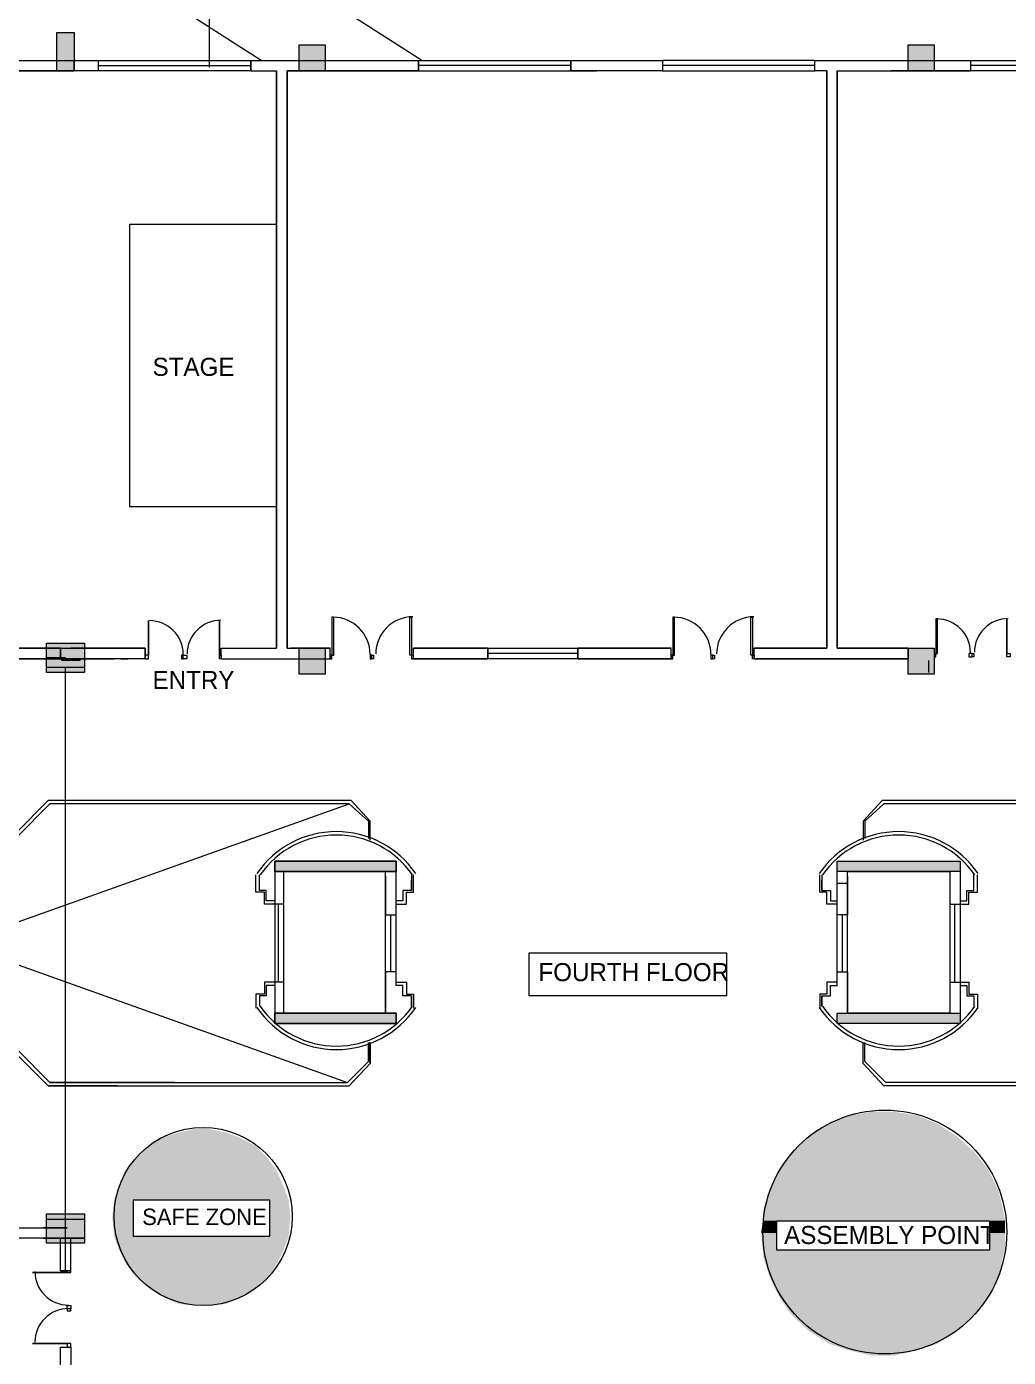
# Model space of a CAD drawing. Header units: inches. Extents: x 1969 to 240164, y 1364 to 46451.
# Drawn here: x 23333 to 25267, y 19109 to 21732 of the extents above; entities that cross this region are included whole.
import ezdxf

# ---------------------------------------------------------------- set-up
doc = ezdxf.new("R2010")
doc.units = ezdxf.units.IN
doc.header["$MEASUREMENT"] = 0
for name, color, linetype in [('PDF_0', 7, 'Continuous'), ('PDF_BH_Waste', 7, 'Continuous'), ('PDF_HAT', 7, 'Continuous'), ('PDF_INTERNAL ROAD', 7, 'Continuous'), ('PDF_RETAINING WALL', 7, 'Continuous'), ('PDF_TEXT', 7, 'Continuous'), ('PDF_thin ha', 7, 'Continuous')]:
    doc.layers.add(name, color=color, linetype=linetype)
doc.styles.add('PDF Century Gothic', font='GOTHIC.TTF')

msp = doc.modelspace()

# ---------------------------------------------------------------- linework, layer by layer
at = {"layer": 'PDF_0', "lineweight": 0}
for points in [[(23426.9, 21645.4), (23392.9, 21645.4), (23392.9, 21720.4), (23426.9, 21720.4)], [(23921.2, 21645.4), (23870.1, 21645.4), (23870.1, 21696.5), (23921.2, 21696.5)], [(25121.1, 21645.4), (25069.9, 21645.4), (25069.9, 21696.5), (25121.1, 21696.5)], [(23426.9, 21645.4), (23225.8, 21645.4)], [(23825.8, 21645.4), (23825.8, 20506.9)], [(23825.8, 20506.9), (23825.8, 21645.4)], [(23846.2, 21645.4), (23846.2, 20506.9)], [(23846.2, 20506.9), (23846.2, 21645.4)], [(24105.3, 21645.4), (23846.2, 21645.4)], [(24456.4, 21645.4), (24405.2, 21645.4)], [(25121.1, 21645.4), (25069.9, 21645.4)], [(23825.8, 20786.4), (23825.8, 21342), (23536, 21342), (23536, 20786.4)], [(23934.8, 20493.2), (23938.3, 20493.2), (23938.3, 20568.2), (23934.8, 20568.2)], [(24091.6, 20493.2), (24088.2, 20493.2), (24088.2, 20568.2), (24091.6, 20568.2)], [(24606.4, 20493.2), (24609.8, 20493.2), (24609.8, 20568.2), (24606.4, 20568.2)], [(24763.2, 20493.2), (24759.8, 20493.2), (24759.8, 20568.2), (24763.2, 20568.2)], [(25124.5, 20496.6), (25127.9, 20496.6), (25127.9, 20564.8), (25124.5, 20564.8)], [(25264.2, 20496.6), (25264.2, 20564.8)], [(23713.3, 20493.2), (23713.3, 20561.4)], [(23399.7, 20506.9), (23280.4, 20506.9)], [(23447.4, 20506.9), (23447.4, 20469.4), (23372.4, 20469.4), (23372.4, 20506.9)], [(23447.4, 20506.9), (23447.4, 20469.4), (23372.4, 20469.4), (23372.4, 20506.9)], [(23447.4, 20506.9), (23420.1, 20506.9)], [(23505.4, 20486.4), (23447.4, 20486.4)], [(23505.4, 20486.4), (23447.4, 20486.4)], [(23532.6, 20486.4), (23519, 20486.4)], [(23532.6, 20486.4), (23519, 20486.4)], [(23566.7, 20486.4), (23573.5, 20486.4), (23573.5, 20493.2), (23566.7, 20493.2)], [(23638.3, 20486.4), (23641.7, 20486.4), (23641.7, 20493.2), (23638.3, 20493.2)], [(23648.5, 20486.4), (23641.7, 20486.4), (23641.7, 20493.2), (23648.5, 20493.2)], [(23928, 20506.9), (23853, 20506.9)], [(23931.4, 20506.9), (23856.4, 20506.9)], [(23921.2, 20455.7), (23870.1, 20455.7), (23870.1, 20506.9), (23921.2, 20506.9)], [(23921.2, 20455.7), (23870.1, 20455.7), (23870.1, 20506.9), (23921.2, 20506.9)], [(23931.4, 20486.4), (23934.8, 20486.4), (23934.8, 20493.2), (23931.4, 20493.2)], [(24009.8, 20486.4), (24013.2, 20486.4), (24013.2, 20493.2), (24009.8, 20493.2)], [(24016.7, 20486.4), (24013.2, 20486.4), (24013.2, 20493.2), (24016.7, 20493.2)], [(24241.6, 20486.4), (24224.6, 20486.4), (24095.1, 20486.4), (24095.1, 20493.2), (24091.6, 20493.2), (24091.6, 20486.4), (24095.1, 20486.4), (24095.1, 20506.9), (24241.6, 20506.9), (24241.6, 20486.4), (24241.6, 20506.9), (24224.6, 20506.9), (24241.6, 20506.9), (24224.6, 20506.9), (24241.6, 20506.9), (24224.6, 20506.9), (24095.1, 20506.9), (24224.6, 20506.9), (24241.6, 20506.9), (24418.9, 20506.9), (24603, 20506.9), (24418.9, 20506.9), (24603, 20506.9), (24504.1, 20506.9), (24603, 20506.9), (24418.9, 20506.9), (24603, 20506.9), (24418.9, 20506.9), (24603, 20506.9), (24504.1, 20506.9), (24603, 20506.9), (24418.9, 20506.9), (24418.9, 20486.4), (24418.9, 20506.9), (24418.9, 20486.4)], [(24241.6, 20486.4), (24224.6, 20486.4), (24095.1, 20486.4), (24224.6, 20486.4), (24241.6, 20486.4), (24224.6, 20486.4), (24095.1, 20486.4), (24224.6, 20486.4)], [(24603, 20486.4), (24418.9, 20486.4)], [(24603, 20486.4), (24418.9, 20486.4)], [(24603, 20486.4), (24606.4, 20486.4), (24606.4, 20493.2), (24603, 20493.2)], [(24681.4, 20486.4), (24684.8, 20486.4), (24684.8, 20493.2), (24681.4, 20493.2)], [(24688.2, 20486.4), (24684.8, 20486.4), (24684.8, 20493.2), (24688.2, 20493.2)], [(24766.6, 20486.4), (24763.2, 20486.4), (24763.2, 20493.2), (24766.6, 20493.2)], [(24909.7, 20506.9), (24766.6, 20506.9)], [(24909.7, 20506.9), (24766.6, 20506.9)], [(25069.9, 20486.4), (24766.6, 20486.4)], [(25121.1, 20455.7), (25069.9, 20455.7), (25069.9, 20506.9), (25121.1, 20506.9)], [(25121.1, 20489.8), (25124.5, 20489.8), (25124.5, 20496.6), (25121.1, 20496.6)], [(25189.3, 20489.8), (25196.1, 20489.8), (25196.1, 20496.6), (25189.3, 20496.6)], [(25199.5, 20489.8), (25196.1, 20489.8), (25196.1, 20496.6), (25199.5, 20496.6)], [(25271.1, 20489.8), (25264.2, 20489.8), (25264.2, 20496.6), (25271.1, 20496.6)], [(23822.4, 20067.1), (24061, 20067.1), (24061, 20087.6), (23822.4, 20087.6)], [(23822.4, 20067.1), (23822.4, 20087.6), (24061, 20087.6), (24061, 20067.1)], [(25172.2, 20067.1), (24930.2, 20067.1), (24930.2, 20087.6), (25172.2, 20087.6)], [(24930.2, 20067.1), (24930.2, 20087.6), (25172.2, 20087.6), (25172.2, 20067.1)], [(24091.6, 19821.7), (24091.6, 19801.3)], [(24899.5, 19821.7), (24899.5, 19801.3)], [(23822.4, 19767.2), (23822.4, 19787.6), (24061, 19787.6), (24061, 19767.2)], [(24930.2, 19767.2), (24930.2, 19787.6), (25172.2, 19787.6), (25172.2, 19767.2)], [(23542.8, 19419.5), (23542.8, 19347.9), (23812.1, 19347.9), (23812.1, 19419.5)], [(23413.3, 19364.9), (23365.6, 19364.9), (23413.3, 19364.9), (23392.9, 19364.9)], [(25230.2, 19378.6), (25230.2, 19320.6), (24810.9, 19320.6), (24810.9, 19378.6)], [(23413.3, 19276.3), (23345.1, 19276.3)], [(23420.1, 19211.6), (23420.1, 19204.7), (23413.3, 19204.7), (23413.3, 19211.6)], [(23420.1, 19201.3), (23420.1, 19204.7), (23413.3, 19204.7), (23413.3, 19201.3)], [(23413.3, 19136.6), (23345.1, 19136.6)]]:
    msp.add_lwpolyline(points, close=True, dxfattribs=at)
for points in [[(22687.3, 21645.4), (22687.3, 21665.8), (22925.9, 21665.8), (22925.9, 21645.4), (22925.9, 21665.8), (23225.8, 21665.8), (23225.8, 21645.4), (23225.8, 21665.8), (23474.7, 21665.8), (23774.6, 21665.8), (23774.6, 21645.4), (23474.7, 21645.4), (23225.8, 21645.4), (23426.9, 21645.4), (23426.9, 21665.8)], [(23474.7, 21645.4), (23474.7, 21665.8)], [(23474.7, 21655.6), (23774.6, 21655.6)], [(23774.6, 21645.4), (23774.6, 21665.8), (24105.3, 21665.8), (24105.3, 21645.4), (24405.2, 21645.4), (24405.2, 21665.8), (24405.2, 21645.4), (24405.2, 21665.8)], [(23774.6, 21645.4), (23825.8, 21645.4)], [(23774.6, 21645.4), (23825.8, 21645.4)], [(23774.6, 21645.4), (23825.8, 21645.4)], [(23774.6, 21645.4), (23825.8, 21645.4)], [(23825.8, 20506.9), (23825.8, 21645.4)], [(23825.8, 20506.9), (23825.8, 21645.4)], [(23825.8, 21645.4), (23825.8, 20506.9)], [(23825.8, 20506.9), (23825.8, 21645.4)], [(23825.8, 21645.4), (23825.8, 20506.9)], [(23825.8, 20506.9), (23825.8, 21645.4)], [(23825.8, 20506.9), (23825.8, 21645.4)], [(23825.8, 21645.4), (23825.8, 20506.9)], [(23825.8, 20506.9), (23825.8, 21645.4)], [(23825.8, 21645.4), (23825.8, 20506.9)], [(23825.8, 20506.9), (23825.8, 21645.4)], [(23825.8, 21645.4), (23825.8, 20506.9)], [(23825.8, 20506.9), (23825.8, 21645.4)], [(23825.8, 20506.9), (23825.8, 21645.4)], [(23825.8, 21645.4), (23825.8, 20506.9)], [(23825.8, 20506.9), (23825.8, 21645.4)], [(23825.8, 21645.4), (23825.8, 20506.9)], [(23825.8, 20506.9), (23825.8, 21645.4)], [(23825.8, 20506.9), (23825.8, 21645.4)], [(23846.2, 20506.9), (23846.2, 21645.4)], [(23846.2, 20506.9), (23846.2, 21645.4)], [(23846.2, 21645.4), (23846.2, 20506.9)], [(23846.2, 20506.9), (23846.2, 21645.4)], [(23846.2, 21645.4), (23846.2, 20506.9)], [(23846.2, 20506.9), (23846.2, 21645.4)], [(23846.2, 20506.9), (23846.2, 21645.4)], [(23846.2, 21645.4), (23846.2, 20506.9)], [(23846.2, 20506.9), (23846.2, 21645.4)], [(23846.2, 21645.4), (24105.3, 21645.4)], [(23846.2, 21645.4), (24105.3, 21645.4)], [(23846.2, 21645.4), (23846.2, 20506.9)], [(23846.2, 20506.9), (23846.2, 21645.4)], [(23846.2, 21645.4), (23846.2, 20506.9)], [(23846.2, 20506.9), (23846.2, 21645.4)], [(23846.2, 20506.9), (23846.2, 21645.4)], [(23846.2, 21645.4), (23846.2, 20506.9)], [(23846.2, 20506.9), (23846.2, 21645.4)], [(23846.2, 21645.4), (23846.2, 20506.9)], [(23846.2, 20506.9), (23846.2, 21645.4)], [(23846.2, 20506.9), (23846.2, 21645.4)], [(24105.3, 21645.4), (24105.3, 21665.8), (24405.2, 21665.8), (24585.9, 21665.8), (24585.9, 21645.4), (24405.2, 21645.4), (24456.4, 21645.4)], [(24405.2, 21655.6), (24105.3, 21655.6)], [(24909.7, 21645.4), (24909.7, 20506.9), (24909.7, 21645.4), (24909.7, 20506.9), (24909.7, 21645.4), (24909.7, 20506.9), (24909.7, 21645.4), (24909.7, 20506.9), (24909.7, 21645.4), (24909.7, 20506.9), (24909.7, 21645.4), (24885.9, 21645.4), (24885.9, 21665.8), (24585.9, 21665.8), (24585.9, 21645.4), (24885.9, 21645.4), (24885.9, 21665.8), (25069.9, 21665.8), (25121.1, 21665.8)], [(24885.9, 21655.6), (24585.9, 21655.6)], [(24885.9, 21645.4), (24885.9, 21665.8)], [(24930.2, 21645.4), (25069.9, 21645.4)], [(24930.2, 21645.4), (25069.9, 21645.4)], [(24930.2, 21645.4), (25069.9, 21645.4)], [(24930.2, 21645.4), (25069.9, 21645.4)], [(25069.9, 20506.9), (25069.9, 20486.4), (25069.9, 20506.9), (25121.1, 20506.9), (25121.1, 20455.7), (25069.9, 20455.7), (25069.9, 20506.9), (24930.2, 20506.9), (25069.9, 20506.9), (24930.2, 20506.9), (24930.2, 21645.4), (24930.2, 20506.9), (24930.2, 21645.4), (24930.2, 20506.9), (24930.2, 21645.4), (24930.2, 20506.9), (24930.2, 21645.4), (24930.2, 20506.9), (24930.2, 21645.4), (24930.2, 20506.9)], [(25035.9, 21665.8), (25192.7, 21665.8), (25492.6, 21665.8), (25646, 21665.8), (25946, 21665.8), (25946, 21645.4), (25952.8, 21645.4)], [(25192.7, 21665.8), (25192.7, 21645.4), (25035.9, 21645.4)], [(25069.9, 21645.4), (25121.1, 21645.4)], [(25069.9, 21645.4), (25121.1, 21645.4)], [(25492.6, 21665.8), (25492.6, 21645.4), (25192.7, 21645.4), (25104, 21645.4), (25192.7, 21645.4), (25104, 21645.4)], [(25492.6, 21655.6), (25192.7, 21655.6)], [(23573.5, 20493.2), (23573.5, 20561.4), (23573.5, 20493.2)], [(23386, 20486.4), (23280.4, 20486.4), (23386, 20486.4), (23280.4, 20486.4), (23447.4, 20486.4), (23280.4, 20486.4), (23280.4, 20506.9), (23399.7, 20506.9), (23399.7, 20486.4), (23399.7, 20506.9)], [(23409.9, 20488.1), (23409.9, 20488.1), (23409.9, 20488.1), (23372.4, 20488.1)], [(23420.1, 20506.9), (23447.4, 20506.9), (23566.7, 20506.9), (23447.4, 20506.9), (23566.7, 20506.9), (23566.7, 20486.4), (23566.7, 20506.9), (23566.7, 20486.4), (23440.6, 20486.4), (23437.2, 20483), (23403.1, 20483), (23399.7, 20486.4)], [(23573.5, 20493.2), (23573.5, 20493.2)], [(23713.3, 20493.2), (23713.3, 20493.2)], [(23713.3, 20486.4), (23713.3, 20493.2)], [(23713.3, 20493.2), (23716.7, 20493.2)], [(23716.7, 20486.4), (23713.3, 20486.4)], [(23716.7, 20506.9), (23825.8, 20506.9)], [(23716.7, 20506.9), (23825.8, 20506.9)], [(23716.7, 20506.9), (23825.8, 20506.9)], [(23716.7, 20506.9), (23825.8, 20506.9)], [(23716.7, 20506.9), (23825.8, 20506.9)], [(23716.7, 20506.9), (23825.8, 20506.9)], [(23716.7, 20506.9), (23825.8, 20506.9)], [(23716.7, 20486.4), (23716.7, 20506.9)], [(23716.7, 20493.2), (23716.7, 20486.4)], [(23716.7, 20486.4), (23931.4, 20486.4)], [(23716.7, 20486.4), (23931.4, 20486.4)], [(23846.2, 20506.9), (23931.4, 20506.9)], [(23853, 20506.9), (23928, 20506.9)], [(23856.4, 20506.9), (23931.4, 20506.9)], [(23931.4, 20486.4), (23931.4, 20506.9)], [(24095.1, 20506.9), (24224.6, 20506.9)], [(24224.6, 20486.4), (24241.6, 20486.4)], [(24224.6, 20486.4), (24241.6, 20486.4)], [(24224.6, 20486.4), (24241.6, 20486.4)], [(24224.6, 20486.4), (24241.6, 20486.4)], [(24224.6, 20486.4), (24241.6, 20486.4)], [(24418.9, 20496.6), (24241.6, 20496.6)], [(24418.9, 20486.4), (24603, 20486.4)], [(24418.9, 20486.4), (24603, 20486.4)], [(24418.9, 20486.4), (24603, 20486.4)], [(24418.9, 20486.4), (24603, 20486.4)], [(24418.9, 20486.4), (24603, 20486.4)], [(24418.9, 20486.4), (24603, 20486.4)], [(24603, 20486.4), (24603, 20506.9)], [(24766.6, 20486.4), (24766.6, 20506.9)], [(24766.6, 20486.4), (25069.9, 20486.4)], [(24766.6, 20486.4), (25069.9, 20486.4)], [(24766.6, 20486.4), (25069.9, 20486.4)], [(25264.2, 20496.6), (25264.2, 20496.6)], [(23409.9, 19279.7), (23409.9, 20469.4)], [(25110.9, 20462.5), (25110.9, 20483)], [(25110.9, 20459.1), (25110.9, 20479.6)], [(24009.8, 20128.5), (24009.8, 20166), (23972.3, 20206.9), (23375.8, 20206.9), (23311.1, 20142.1), (23116.8, 20142.1), (23052, 20206.9), (22421.4, 20206.9), (22421.4, 20087.6), (22489.6, 20022.8), (22489.6, 19828.5), (22421.4, 19763.8), (22421.4, 19644.5), (23052, 19644.5), (23116.8, 19709.2), (23311.1, 19709.2), (23375.8, 19644.5)], [(23379.2, 19651.3), (23314.5, 19716), (23113.3, 19716), (23048.6, 19651.3), (22428.2, 19651.3), (23968.9, 20200.1), (23379.2, 20200.1), (23314.5, 20135.3), (23113.3, 20135.3), (23048.6, 20200.1), (22428.2, 20200.1), (23965.5, 19651.3)], [(23968.9, 20200.1), (24006.4, 20166), (24006.4, 20131.9)], [(26440.3, 20111.4), (26440.3, 20206.9), (25932.4, 20206.9), (25867.6, 20142.1), (25673.3, 20142.1), (25608.5, 20206.9), (25018.8, 20206.9), (24981.3, 20166), (24981.3, 20128.5)], [(26436.8, 20104.6), (26436.8, 20200.1), (25935.8, 20200.1), (25871, 20135.3), (25669.9, 20135.3), (25605.1, 20200.1), (25022.2, 20200.1), (24984.7, 20166), (24984.7, 20131.9)], [(24091.6, 19821.7), (24074.6, 19821.7), (24074.6, 19842.2), (24061, 19842.2), (24061, 19869.4), (24040.5, 19869.4), (24040.5, 19981.9), (24061, 19981.9), (24061, 20087.6), (23822.4, 20087.6), (23822.4, 19767.2), (24061, 19767.2), (24061, 19787.6), (23822.4, 19787.6), (23822.4, 19767.2), (24061, 19767.2), (24061, 19787.6)], [(24040.5, 20056.9), (24040.5, 19981.9), (24040.5, 20067.1), (23839.4, 20067.1), (23839.4, 19787.6), (24040.5, 19787.6), (24040.5, 19869.4), (24040.5, 19794.4)], [(24899.5, 19821.7), (24916.6, 19821.7), (24916.6, 19842.2), (24930.2, 19842.2), (24930.2, 19869.4), (24950.6, 19869.4), (24950.6, 19981.9), (24930.2, 19981.9), (24930.2, 20087.6), (25172.2, 20087.6), (25172.2, 19767.2), (24930.2, 19767.2), (24930.2, 19787.6), (25172.2, 19787.6), (25172.2, 19767.2), (24930.2, 19767.2), (24930.2, 19787.6)], [(24950.6, 20056.9), (24950.6, 19981.9), (24950.6, 20067.1), (25151.8, 20067.1), (25151.8, 19787.6), (24950.6, 19787.6), (24950.6, 19869.4), (24950.6, 19794.4)], [(23839.4, 20002.4), (23822.4, 20002.4), (23801.9, 20002.4), (23801.9, 20026.2), (23784.9, 20026.2), (23784.9, 20060.3)], [(23822.4, 20009.2), (23805.3, 20009.2), (23805.3, 20029.6), (23791.7, 20029.6), (23791.7, 20060.3)], [(24061, 20002.4), (24081.4, 20002.4), (24081.4, 20026.2), (24095.1, 20026.2), (24095.1, 20060.3)], [(24091.6, 20060.3), (24091.6, 20029.6), (24091.6, 20050.1)], [(24930.2, 20002.4), (24909.7, 20002.4), (24909.7, 20026.2), (24896.1, 20026.2), (24896.1, 20060.3)], [(24899.5, 20060.3), (24899.5, 20029.6), (24899.5, 20050.1)], [(24950.6, 20043.3), (24930.2, 20043.3)], [(25151.8, 20002.4), (25172.2, 20002.4), (25189.3, 20002.4), (25189.3, 20026.2), (25206.3, 20026.2), (25206.3, 20060.3)], [(25172.2, 20009.2), (25185.8, 20009.2), (25185.8, 20029.6), (25199.5, 20029.6), (25199.5, 20060.3)], [(24091.6, 20029.6), (24074.6, 20029.6), (24074.6, 20009.2), (24061, 20009.2)], [(24899.5, 20029.6), (24916.6, 20029.6), (24916.6, 20009.2), (24930.2, 20009.2)], [(23829.2, 19849), (23829.2, 20002.4)], [(25162, 19849), (25162, 20002.4)], [(24050.7, 19869.4), (24050.7, 19981.9)], [(24061, 19869.4), (24061, 19981.9)], [(24930.2, 19869.4), (24930.2, 19981.9)], [(24940.4, 19869.4), (24940.4, 19981.9)], [(23839.4, 19849), (23822.4, 19849), (23801.9, 19849), (23801.9, 19825.1), (23784.9, 19825.1), (23784.9, 19797.8)], [(23822.4, 19842.2), (23805.3, 19842.2), (23805.3, 19821.7), (23791.7, 19821.7), (23791.7, 19801.3)], [(24061, 19849), (24081.4, 19849), (24081.4, 19825.1), (24095.1, 19825.1), (24095.1, 19797.8)], [(24930.2, 19849), (24909.7, 19849), (24909.7, 19825.1), (24896.1, 19825.1), (24896.1, 19797.8)], [(25151.8, 19849), (25172.2, 19849), (25189.3, 19849), (25189.3, 19825.1), (25206.3, 19825.1), (25206.3, 19797.8)], [(25172.2, 19842.2), (25185.8, 19842.2), (25185.8, 19821.7), (25199.5, 19821.7), (25199.5, 19801.3)], [(24040.5, 19825.1), (24040.5, 19791)], [(24950.6, 19825.1), (24950.6, 19791)], [(23512.2, 19644.5), (23375.8, 19644.5), (23968.9, 19644.5), (24009.8, 19688.8), (24009.8, 19729.7), (24009.8, 19688.8)], [(23624.7, 19651.3), (23379.2, 19651.3), (23965.5, 19651.3), (24006.4, 19692.2), (24006.4, 19729.7), (24006.4, 19692.2)], [(26440.3, 19739.9), (26440.3, 19644.5), (25932.4, 19644.5), (25867.6, 19709.2), (25673.3, 19709.2), (25608.5, 19644.5), (25022.2, 19644.5), (24981.3, 19688.8), (24981.3, 19729.7)], [(26436.8, 19746.7), (26436.8, 19651.3), (25935.8, 19651.3), (25871, 19716), (25669.9, 19716), (25605.1, 19651.3), (25025.6, 19651.3), (24984.7, 19692.2), (24984.7, 19729.7)], [(23304.2, 19364.9), (23297.4, 19364.9), (23304.2, 19364.9), (23297.4, 19364.9), (23304.2, 19364.9), (23297.4, 19364.9), (23304.2, 19364.9), (23297.4, 19364.9), (23304.2, 19364.9), (23297.4, 19364.9), (23304.2, 19364.9), (23297.4, 19364.9), (23304.2, 19364.9), (23297.4, 19364.9), (23304.2, 19364.9), (23297.4, 19364.9), (23304.2, 19364.9), (23297.4, 19364.9), (23304.2, 19364.9), (23297.4, 19364.9), (23372.4, 19364.9)], [(23372.4, 19344.5), (23372.4, 19382), (23447.4, 19382), (23447.4, 19344.5)], [(23420.1, 19279.7), (23413.3, 19279.7), (23413.3, 19276.3), (23420.1, 19276.3), (23420.1, 19279.7), (23399.7, 19279.7), (23399.7, 19344.5), (23365.6, 19344.5), (23447.4, 19344.5), (23372.4, 19344.5), (23297.4, 19344.5)], [(23399.7, 19279.7), (23420.1, 19279.7), (23420.1, 19344.5)], [(23413.3, 19276.3), (23413.3, 19276.3)], [(23795.1, 19013.8), (23614.4, 19013.8), (23399.7, 19013.8), (23399.7, 19129.7), (23420.1, 19129.7), (23420.1, 19136.6), (23413.3, 19136.6), (23413.3, 19129.7), (23420.1, 19129.7), (23420.1, 19034.3), (23614.4, 19034.3), (23795.1, 19034.3)], [(23413.3, 19136.6), (23413.3, 19136.6)]]:
    msp.add_lwpolyline(points, dxfattribs=at)
for centre, radius in [((25023.9, 19356.4), 240.3), ((23680.9, 19387.1), 175.5)]:
    msp.add_circle(centre, radius, dxfattribs=at)
for centre, radius, start, end in [((23936.6, 20494.9), 73.3, 0.0003, 89.9997), ((24094.3, 20495.7), 73.3, 90, 180), ((24608.1, 20494.9), 73.3, 0.0003, 89.9997), ((24765.9, 20495.7), 73.3, 90, 180), ((25126.2, 20498.3), 66.5, 0.0001, 89.9999), ((25267, 20499.1), 66.5, 90, 180), ((23575.2, 20494.9), 66.5, 0.0001, 89.9999), ((23715.9, 20495.7), 66.5, 90, 180), ((23943.4, 19956.4), 189.2, 34.2442, 145.7558), ((25051.2, 19956.4), 189.2, 34.2442, 145.7558), ((23943.4, 19956.4), 182.4, 34.7224, 145.2776), ((25051.2, 19956.4), 182.4, 34.7224, 145.2776), ((23943.4, 19905.2), 189.2, 214.2442, 325.7558), ((23943.4, 19905.2), 182.4, 214.7224, 325.2776), ((25051.2, 19905.2), 189.2, 214.2442, 325.7558), ((25051.2, 19905.2), 182.4, 214.7224, 325.2776), ((23416, 19278.7), 66.5, 180, 270), ((23416, 19139), 66.5, 90, 180)]:
    msp.add_arc(centre, radius, start, end, dxfattribs=at)
at = {"layer": 'PDF_0', "transparency": 33554559}
for points in [[(23426.9, 21720.4), (23392.9, 21720.4), (23426.9, 21645.4)], [(23392.9, 21720.4), (23426.9, 21645.4), (23392.9, 21645.4)], [(23921.2, 21696.5), (23870.1, 21696.5), (23921.2, 21645.4)], [(23870.1, 21696.5), (23921.2, 21645.4), (23870.1, 21645.4)], [(25121.1, 21696.5), (25069.9, 21696.5), (25121.1, 21645.4)], [(25069.9, 21696.5), (25121.1, 21645.4), (25069.9, 21645.4)], [(23921.2, 20506.9), (23870.1, 20506.9), (23921.2, 20455.7)], [(23870.1, 20506.9), (23921.2, 20455.7), (23870.1, 20455.7)], [(23921.2, 20506.9), (23870.1, 20506.9), (23921.2, 20455.7)], [(23870.1, 20506.9), (23921.2, 20455.7), (23870.1, 20455.7)], [(25121.1, 20506.9), (25069.9, 20506.9), (25121.1, 20455.7)], [(25069.9, 20506.9), (25121.1, 20455.7), (25069.9, 20455.7)], [(25121.1, 20506.9), (25069.9, 20506.9), (25121.1, 20455.7)], [(25069.9, 20506.9), (25121.1, 20455.7), (25069.9, 20455.7)], [(24061, 20087.6), (23822.4, 20087.6), (24061, 20067.1)], [(23822.4, 20087.6), (24061, 20067.1), (23822.4, 20067.1)], [(24061, 20087.6), (23822.4, 20087.6), (24061, 20067.1)], [(23822.4, 20087.6), (24061, 20067.1), (23822.4, 20067.1)], [(25172.2, 20087.6), (24930.2, 20087.6), (25172.2, 20067.1)], [(24930.2, 20087.6), (25172.2, 20067.1), (24930.2, 20067.1)], [(25172.2, 20087.6), (24930.2, 20087.6), (25172.2, 20067.1)], [(24930.2, 20087.6), (25172.2, 20067.1), (24930.2, 20067.1)], [(24061, 19787.6), (23822.4, 19787.6), (24061, 19767.2)], [(23822.4, 19787.6), (24061, 19767.2), (23822.4, 19767.2)], [(24061, 19787.6), (23822.4, 19787.6), (24061, 19767.2)], [(23822.4, 19787.6), (24061, 19767.2), (23822.4, 19767.2)], [(25172.2, 19787.6), (24930.2, 19787.6), (25172.2, 19767.2)], [(24930.2, 19787.6), (25172.2, 19767.2), (24930.2, 19767.2)], [(25172.2, 19787.6), (24930.2, 19787.6), (25172.2, 19767.2)], [(24930.2, 19787.6), (25172.2, 19767.2), (24930.2, 19767.2)], [(23447.4, 19382), (23372.4, 19382), (23447.4, 19344.5)], [(23372.4, 19382), (23447.4, 19344.5), (23372.4, 19344.5)]]:
    msp.add_solid(points, dxfattribs=at)
at = {"layer": 'PDF_0', "color": 215, "true_color": 0xa953a0, "transparency": 33554559}
for points in [[(24913.1, 19569.5), (25165.4, 19545.6), (24875.7, 19545.6)], [(24954.1, 19586.5), (25127.9, 19569.5), (24913.1, 19569.5)], [(25127.9, 19569.5), (24913.1, 19569.5), (25165.4, 19545.6)], [(24998.4, 19593.3), (25087, 19586.5), (24954.1, 19586.5)], [(25087, 19586.5), (24954.1, 19586.5), (25127.9, 19569.5)], [(25042.7, 19593.3), (24998.4, 19593.3), (25087, 19586.5)], [(24875.7, 19545.6), (25199.5, 19514.9), (24841.6, 19514.9)], [(25165.4, 19545.6), (24875.7, 19545.6), (25199.5, 19514.9)], [(24841.6, 19514.9), (25226.7, 19480.8), (24817.7, 19480.8)], [(25199.5, 19514.9), (24841.6, 19514.9), (25226.7, 19480.8)], [(24817.7, 19480.8), (25247.2, 19439.9), (24797.3, 19439.9)], [(25226.7, 19480.8), (24817.7, 19480.8), (25247.2, 19439.9)], [(24797.3, 19439.9), (25257.4, 19399), (24783.6, 19399)], [(25247.2, 19439.9), (24797.3, 19439.9), (25257.4, 19399)], [(25257.4, 19399), (24783.6, 19399), (25260.8, 19378.6)], [(24783.6, 19399), (25260.8, 19378.6), (24783.6, 19378.6)], [(24783.6, 19378.6), (24810.9, 19354.7), (24780.2, 19354.7)], [(24810.9, 19378.6), (24783.6, 19378.6), (24810.9, 19354.7)], [(25260.8, 19378.6), (25230.2, 19378.6), (25260.8, 19354.7)], [(25230.2, 19378.6), (25260.8, 19354.7), (25230.2, 19354.7)], [(24810.9, 19354.7), (24780.2, 19354.7), (24810.9, 19320.6)], [(24780.2, 19354.7), (24810.9, 19320.6), (24783.6, 19320.6)], [(25260.8, 19354.7), (25230.2, 19354.7), (25260.8, 19320.6)], [(25230.2, 19354.7), (25260.8, 19320.6), (25230.2, 19320.6)], [(25260.8, 19320.6), (24783.6, 19320.6), (25257.4, 19310.4)], [(24783.6, 19320.6), (25257.4, 19310.4), (24783.6, 19310.4)], [(25257.4, 19310.4), (24783.6, 19310.4), (25247.2, 19266.1)], [(24783.6, 19310.4), (25247.2, 19266.1), (24797.3, 19266.1)], [(25247.2, 19266.1), (24797.3, 19266.1), (25226.7, 19225.2)], [(24797.3, 19266.1), (25226.7, 19225.2), (24817.7, 19225.2)], [(25226.7, 19225.2), (24817.7, 19225.2), (25199.5, 19191.1)], [(24817.7, 19225.2), (25199.5, 19191.1), (24841.6, 19191.1)], [(25199.5, 19191.1), (24841.6, 19191.1), (25165.4, 19160.4)], [(24841.6, 19191.1), (25165.4, 19160.4), (24875.7, 19160.4)], [(25165.4, 19160.4), (24875.7, 19160.4), (25127.9, 19136.6)], [(24875.7, 19160.4), (25127.9, 19136.6), (24913.1, 19136.6)], [(25127.9, 19136.6), (24913.1, 19136.6), (25087, 19122.9)], [(24913.1, 19136.6), (25087, 19122.9), (24954.1, 19122.9)], [(25087, 19122.9), (24954.1, 19122.9), (25042.7, 19112.7)], [(24954.1, 19122.9), (25042.7, 19112.7), (24998.4, 19112.7)]]:
    msp.add_solid(points, dxfattribs=at)
at = {"layer": 'PDF_BH_Waste', "color": 251, "lineweight": 0, "true_color": 0x636466}
msp.add_lwpolyline([(24323.4, 19906.9), (24712, 19906.9), (24712, 19821.7), (24323.4, 19821.7)], close=True, dxfattribs=at)
at = {"layer": 'PDF_BH_Waste', "color": 31, "true_color": 0xfecc66, "transparency": 33554559}
for points in [[(23600.8, 19542.2), (23784.9, 19525.2), (23573.5, 19525.2)], [(23631.5, 19552.4), (23754.2, 19542.2), (23600.8, 19542.2)], [(23754.2, 19542.2), (23600.8, 19542.2), (23784.9, 19525.2)], [(23662.2, 19559.2), (23726.9, 19552.4), (23631.5, 19552.4)], [(23726.9, 19552.4), (23631.5, 19552.4), (23754.2, 19542.2)], [(23692.8, 19559.2), (23662.2, 19559.2), (23726.9, 19552.4)], [(23573.5, 19525.2), (23808.7, 19501.3), (23549.7, 19501.3)], [(23784.9, 19525.2), (23573.5, 19525.2), (23808.7, 19501.3)], [(23549.7, 19501.3), (23825.8, 19477.4), (23529.2, 19477.4)], [(23808.7, 19501.3), (23549.7, 19501.3), (23825.8, 19477.4)], [(23529.2, 19477.4), (23839.4, 19446.8), (23515.6, 19446.8)], [(23825.8, 19477.4), (23529.2, 19477.4), (23839.4, 19446.8)], [(23515.6, 19446.8), (23849.6, 19419.5), (23505.4, 19419.5)], [(23839.4, 19446.8), (23515.6, 19446.8), (23849.6, 19419.5)], [(23505.4, 19416.1), (23542.8, 19385.4), (23501.9, 19385.4)], [(23542.8, 19419.5), (23505.4, 19419.5), (23542.8, 19416.1)], [(23505.4, 19419.5), (23542.8, 19416.1), (23505.4, 19416.1)], [(23542.8, 19416.1), (23505.4, 19416.1), (23542.8, 19385.4)], [(23849.6, 19419.5), (23812.1, 19419.5), (23849.6, 19416.1)], [(23812.1, 19419.5), (23849.6, 19416.1), (23812.1, 19416.1)], [(23849.6, 19416.1), (23812.1, 19416.1), (23853, 19385.4)], [(23812.1, 19416.1), (23853, 19385.4), (23812.1, 19385.4)], [(23542.8, 19385.4), (23501.9, 19385.4), (23542.8, 19351.3)], [(23501.9, 19385.4), (23542.8, 19351.3), (23505.4, 19351.3)], [(23853, 19385.4), (23812.1, 19385.4), (23849.6, 19351.3)], [(23812.1, 19385.4), (23849.6, 19351.3), (23812.1, 19351.3)], [(23542.8, 19351.3), (23505.4, 19351.3), (23542.8, 19347.9)], [(23505.4, 19351.3), (23542.8, 19347.9), (23505.4, 19347.9)], [(23849.6, 19347.9), (23505.4, 19347.9), (23839.4, 19320.6)], [(23505.4, 19347.9), (23839.4, 19320.6), (23515.6, 19320.6)], [(23849.6, 19351.3), (23812.1, 19351.3), (23849.6, 19347.9)], [(23812.1, 19351.3), (23849.6, 19347.9), (23812.1, 19347.9)], [(23839.4, 19320.6), (23515.6, 19320.6), (23825.8, 19293.4)], [(23515.6, 19320.6), (23825.8, 19293.4), (23529.2, 19293.4)], [(23825.8, 19293.4), (23529.2, 19293.4), (23808.7, 19266.1)], [(23529.2, 19293.4), (23808.7, 19266.1), (23549.7, 19266.1)], [(23808.7, 19266.1), (23549.7, 19266.1), (23784.9, 19245.6)], [(23549.7, 19266.1), (23784.9, 19245.6), (23573.5, 19245.6)], [(23784.9, 19245.6), (23573.5, 19245.6), (23754.2, 19228.6)], [(23573.5, 19245.6), (23754.2, 19228.6), (23600.8, 19228.6)], [(23754.2, 19228.6), (23600.8, 19228.6), (23726.9, 19215)], [(23600.8, 19228.6), (23726.9, 19215), (23631.5, 19215)], [(23726.9, 19215), (23631.5, 19215), (23692.8, 19211.6)], [(23631.5, 19215), (23692.8, 19211.6), (23662.2, 19211.6)]]:
    msp.add_solid(points, dxfattribs=at)
at = {"layer": 'PDF_HAT', "lineweight": 0}
msp.add_lwpolyline([(26273.2, 21652.2), (26273.2, 22821.4), (26123.2, 22821.4), (26123.2, 22896.4), (25526.7, 22896.4), (24439.3, 22896.4), (23842.8, 22896.4), (23842.8, 22821.4), (23692.8, 22821.4), (23692.8, 21652.2)], dxfattribs=at)
at = {"layer": 'PDF_INTERNAL ROAD', "lineweight": 0}
msp.add_lwpolyline([(24112.1, 21665.8), (21484, 23346.3), (20686.3, 23308.8), (19977.3, 23179.3), (18647.9, 23094.1)], dxfattribs=at)
at = {"layer": 'PDF_RETAINING WALL', "lineweight": 0}
msp.add_lwpolyline([(23795.1, 21665.8), (21436.3, 23175.9), (20706.8, 23141.8), (19997.8, 23008.9), (18436.6, 22913.4)], dxfattribs=at)
at = {"layer": 'PDF_thin ha', "lineweight": 0}
for points in [[(23447.4, 20459.1), (23372.4, 20459.1), (23372.4, 20517.1), (23447.4, 20517.1)], [(23447.4, 19334.3), (23372.4, 19334.3), (23372.4, 19392.2), (23447.4, 19392.2)]]:
    msp.add_lwpolyline(points, close=True, dxfattribs=at)
at = {"layer": 'PDF_thin ha', "transparency": 33554559}
for points in [[(23372.4, 20459.1), (23447.4, 20459.1), (23372.4, 20517.1)], [(23447.4, 20459.1), (23372.4, 20517.1), (23447.4, 20517.1)], [(23372.4, 19334.3), (23447.4, 19334.3), (23372.4, 19392.2)], [(23447.4, 19334.3), (23372.4, 19392.2), (23447.4, 19392.2)]]:
    msp.add_solid(points, dxfattribs=at)

# ---------------------------------------------------------------- texts
at = {"layer": 'PDF_TEXT', "attachment_point": 4, "style": 'PDF Century Gothic'}
for s, insert, char_height in [('STAGE', (23581.3, 21061.5), 35.61), ('ENTRY', (23581.3, 20444.5), 35.61), ('FOURTH FLOOR', (24341.5, 19868.4), 35.613), ('SAFE ZONE', (23560.8, 19386.1), 32.38), ('ASSEMBLY POINT', (24825.5, 19350.3), 35.613)]:
    msp.add_mtext(s, dxfattribs=dict(at, insert=insert, char_height=char_height))

doc.saveas('drawing.dxf')
